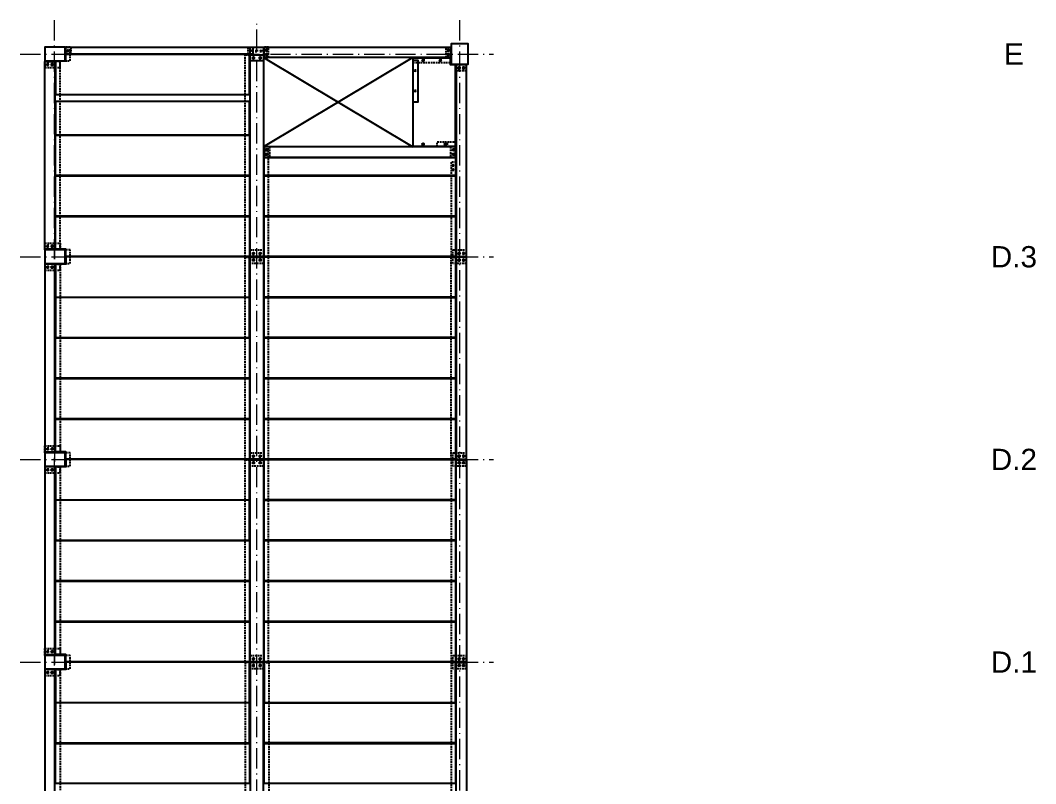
# Model space of a CAD drawing. Header units: millimetres. Extents: x 325046 to 1268204, y 1875583 to 2761998.
# Drawn here: x 527961 to 558011, y 2545293 to 2567893 of the extents above; entities that cross this region are included whole.
import ezdxf
from ezdxf.enums import TextEntityAlignment as Align

# ---------------------------------------------------------------- set-up
doc = ezdxf.new("R2010")
doc.units = ezdxf.units.MM
doc.header["$LTSCALE"] = 100
for name, pattern in [('ACAD_ISO10W100', [18.5, 12, -3, 0.5, -3]), ('DASHDOT', [1, 0.5, -0.25, 0, -0.25]), ('DASHED', [0.75, 0.5, -0.25])]:
    doc.linetypes.add(name, pattern=pattern)
for name, color, linetype in [('005', 9, 'Continuous'), ('025', 1, 'Continuous'), ('035', 7, 'Continuous'), ('050', 4, 'Continuous'), ('070', 6, 'Continuous'), ('KOTY', 2, 'Continuous')]:
    doc.layers.add(name, color=color, linetype=linetype)
doc.layers.add('Objekty - osy', color=5, linetype='ACAD_ISO10W100', lineweight=20)
doc.layers.add('Popis OS', color=7, linetype='Continuous', true_color=0xbd0a5d)
doc.layers.add('Příprava na dock', color=7, linetype='Continuous', true_color=0x616161)
doc.styles.add('ARIL-TENKÝ', font='arial.ttf')

# ---------------------------------------------------------------- blocks, each defined once
blk = doc.blocks.new('ZT12_PU')
at = {"layer": '035', "ltscale": 0.5}
blk.add_lwpolyline([(526874, -5600654), (526874, -5600454), (532409, -5600454), (532409, -5600654)], close=True, dxfattribs=at)
at = {"layer": '035', "linetype": 'DASHED'}
for points in [[(527024, -5600454), (527024, -5600654)], [(532259, -5600454), (532259, -5600654)]]:
    blk.add_lwpolyline(points, dxfattribs=at)
at = {"layer": '035'}
for centre in [(526939, -5600554), (532344, -5600554)]:
    blk.add_circle(centre, 25, dxfattribs=at)
blk = doc.blocks.new('PR4_PU')
at = {"layer": '035', "linetype": 'DASHED'}
blk.add_lwpolyline([(540429, -5620464), (540429, -5620464), (540429, -5620464), (540429, -5620464), (540429, -5620464), (540429, -5620464), (540429, -5620464), (540279, -5620464), (540279, -5626134), (540429, -5626134), (540429, -5626134), (540429, -5626134)], dxfattribs=at)
at = {"layer": '035'}
blk.add_lwpolyline([(540729, -5626134), (540429, -5626134), (540429, -5620464), (540729, -5620464)], close=True, dxfattribs=at)
for centre in [(540514, -5620554), (540644, -5620554), (540514, -5626044), (540644, -5626044)]:
    blk.add_circle(centre, 25, dxfattribs=at)
at = {"layer": 'Příprava na dock', "linetype": 'DASHDOT', "ltscale": 0.5}
for points in [[(540464, -5620554), (540564, -5620554)], [(540514, -5620504), (540514, -5620604)], [(540694, -5620554), (540594, -5620554)], [(540644, -5620504), (540644, -5620604)], [(540514, -5626094), (540514, -5625994)], [(540644, -5626094), (540644, -5625994)], [(540464, -5626044), (540564, -5626044)], [(540694, -5626044), (540594, -5626044)]]:
    blk.add_lwpolyline(points, dxfattribs=at)
blk = doc.blocks.new('PR5_PU')
at = {"layer": '035', "linetype": 'DASHED'}
blk.add_lwpolyline([(540429, -5614464), (540429, -5614464), (540429, -5614464), (540429, -5614464), (540429, -5614464), (540429, -5614464), (540429, -5614464), (540279, -5614464), (540279, -5620444), (540429, -5620444), (540429, -5620444), (540429, -5620444)], dxfattribs=at)
at = {"layer": '035'}
blk.add_lwpolyline([(540729, -5620444), (540429, -5620444), (540429, -5614464), (540729, -5614464)], close=True, dxfattribs=at)
for centre in [(540514, -5614554), (540644, -5614554), (540514, -5620354), (540644, -5620354)]:
    blk.add_circle(centre, 25, dxfattribs=at)
at = {"layer": 'Příprava na dock', "linetype": 'DASHDOT', "ltscale": 0.5}
for points in [[(540464, -5614554), (540564, -5614554)], [(540514, -5614504), (540514, -5614604)], [(540694, -5614554), (540594, -5614554)], [(540644, -5614504), (540644, -5614604)], [(540514, -5620404), (540514, -5620304)], [(540644, -5620404), (540644, -5620304)], [(540464, -5620354), (540564, -5620354)], [(540694, -5620354), (540594, -5620354)]]:
    blk.add_lwpolyline(points, dxfattribs=at)
blk = doc.blocks.new('PR3_PU')
at = {"layer": '035'}
blk.add_lwpolyline([(524254, -5614234), (524554, -5614234), (524554, -5608674), (524254, -5608674)], close=True, dxfattribs=at)
at = {"layer": '035', "linetype": 'DASHED'}
blk.add_lwpolyline([(524554, -5608674), (524554, -5608674), (524554, -5608674), (524554, -5608674), (524554, -5608674), (524554, -5608674), (524554, -5608674), (524704, -5608674), (524704, -5614234), (524554, -5614234), (524554, -5614234), (524554, -5614234)], dxfattribs=at)
at = {"layer": '035'}
for centre in [(524339, -5608764), (524469, -5608764), (524339, -5614144), (524469, -5614144)]:
    blk.add_circle(centre, 25, dxfattribs=at)
at = {"layer": 'Příprava na dock', "linetype": 'DASHDOT', "ltscale": 0.5}
for points in [[(524289, -5608764), (524389, -5608764)], [(524339, -5608714), (524339, -5608814)], [(524519, -5608764), (524419, -5608764)], [(524469, -5608714), (524469, -5608814)], [(524289, -5614144), (524389, -5614144)], [(524339, -5614194), (524339, -5614094)], [(524519, -5614144), (524419, -5614144)], [(524469, -5614194), (524469, -5614094)]]:
    blk.add_lwpolyline(points, dxfattribs=at)
blk = doc.blocks.new('PR 11')
at = {"layer": '025'}
h = blk.add_hatch(color=256, dxfattribs=at)
h.dxf.hatch_style = 1
edge = h.paths.add_edge_path()
edge.add_arc((533049, -5621783), 10, 0, 360)
h = blk.add_hatch(color=256, dxfattribs=at)
h.dxf.hatch_style = 1
edge = h.paths.add_edge_path()
edge.add_arc((533559, -5621783), 10, 0, 360)
at = {"layer": '005', "linetype": 'DASHDOT', "ltscale": 0.5}
for points in [[(532764, -5621483), (532864, -5621483)], [(532814, -5621433), (532814, -5621533)], [(538244, -5621483), (538144, -5621483)], [(538194, -5621433), (538194, -5621533)], [(532764, -5621613), (532864, -5621613)], [(532814, -5621663), (532814, -5621563)], [(532999, -5621783), (533099, -5621783)], [(533049, -5621833), (533049, -5621733)], [(533509, -5621783), (533609, -5621783)], [(533559, -5621833), (533559, -5621733)], [(538244, -5621613), (538144, -5621613)], [(538194, -5621663), (538194, -5621563)]]:
    blk.add_lwpolyline(points, dxfattribs=at)
at = {"layer": '025'}
for centre in [(533049, -5621783), (533559, -5621783)]:
    blk.add_circle(centre, 10, dxfattribs=at)
at = {"layer": '035'}
blk.add_lwpolyline([(538259, -5621698), (538259, -5621398), (532749, -5621398), (532749, -5621698)], close=True, dxfattribs=at)
at = {"layer": '035', "linetype": 'DASHED'}
blk.add_lwpolyline([(533859, -5621698), (533859, -5621698), (533859, -5621698), (533859, -5621698), (533859, -5621698), (533859, -5621698), (533859, -5621698), (533859, -5621848), (532749, -5621848), (532749, -5621698), (532749, -5621698), (532749, -5621698)], dxfattribs=at)
at = {"layer": '035'}
for centre in [(532814, -5621483), (538194, -5621483), (532814, -5621613), (538194, -5621613)]:
    blk.add_circle(centre, 25, dxfattribs=at)
blk = doc.blocks.new('PR1_PU')
at = {"layer": '035', "linetype": 'DASHED'}
for points in [[(534329, -5620444), (534329, -5620444), (534329, -5620444), (534329, -5620444), (534329, -5620444), (534329, -5620444), (534329, -5620444), (534179, -5620444), (534179, -5614464), (534329, -5614464), (534329, -5614464), (534329, -5614464)], [(534729, -5620444), (534729, -5620444), (534729, -5620444), (534729, -5620444), (534729, -5620444), (534729, -5620444), (534729, -5620444), (534879, -5620444), (534879, -5614574), (534729, -5614574), (534729, -5614574), (534729, -5614574)]]:
    blk.add_lwpolyline(points, dxfattribs=at)
at = {"layer": '035'}
blk.add_lwpolyline([(534329, -5614464), (534729, -5614464), (534729, -5620444), (534329, -5620444)], close=True, dxfattribs=at)
for centre in [(534429, -5614554), (534629, -5614554), (534429, -5620354), (534629, -5620354)]:
    blk.add_circle(centre, 25, dxfattribs=at)
at = {"layer": 'Příprava na dock', "linetype": 'DASHDOT', "ltscale": 0.5}
for points in [[(534379, -5614554), (534479, -5614554)], [(534429, -5614504), (534429, -5614604)], [(534679, -5614554), (534579, -5614554)], [(534629, -5614504), (534629, -5614604)], [(534429, -5620404), (534429, -5620304)], [(534629, -5620404), (534629, -5620304)], [(534379, -5620354), (534479, -5620354)], [(534679, -5620354), (534579, -5620354)]]:
    blk.add_lwpolyline(points, dxfattribs=at)
blk = doc.blocks.new('PR6_PU')
at = {"layer": '025'}
h = blk.add_hatch(color=256, dxfattribs=at)
h.dxf.hatch_style = 1
edge = h.paths.add_edge_path()
edge.add_arc((538344, -5671039), 10, 0, 360)
h = blk.add_hatch(color=256, dxfattribs=at)
h.dxf.hatch_style = 1
edge = h.paths.add_edge_path()
edge.add_arc((538344, -5671169), 10, 0, 360)
for centre in [(538344, -5671039), (538344, -5671169)]:
    blk.add_circle(centre, 10, dxfattribs=at)
at = {"layer": '035', "linetype": 'DASHED'}
blk.add_lwpolyline([(538429, -5671254), (538429, -5671254), (538429, -5671254), (538429, -5671254), (538429, -5671254), (538429, -5671254), (538429, -5671254), (538279, -5671254), (538279, -5668464), (538429, -5668464), (538429, -5668464), (538429, -5668464)], dxfattribs=at)
at = {"layer": '035'}
blk.add_lwpolyline([(538729, -5674134), (538429, -5674134), (538429, -5668464), (538729, -5668464)], close=True, dxfattribs=at)
for centre in [(538514, -5668554), (538644, -5668554), (538514, -5674044), (538644, -5674044)]:
    blk.add_circle(centre, 25, dxfattribs=at)
at = {"layer": 'Příprava na dock', "linetype": 'DASHDOT', "ltscale": 0.5}
for points in [[(538464, -5668554), (538564, -5668554)], [(538514, -5668504), (538514, -5668604)], [(538694, -5668554), (538594, -5668554)], [(538644, -5668504), (538644, -5668604)], [(538294, -5671039), (538394, -5671039)], [(538344, -5670989), (538344, -5671089)], [(538294, -5671169), (538394, -5671169)], [(538344, -5671119), (538344, -5671219)], [(538464, -5674044), (538564, -5674044)], [(538514, -5674094), (538514, -5673994)], [(538694, -5674044), (538594, -5674044)], [(538644, -5674094), (538644, -5673994)]]:
    blk.add_lwpolyline(points, dxfattribs=at)
blk = doc.blocks.new('PR10_PU')
at = {"layer": '025'}
h = blk.add_hatch(color=256, dxfattribs=at)
h.dxf.hatch_style = 1
edge = h.paths.add_edge_path()
edge.add_arc((540109, -5611787), 10, 0, 360)
blk.add_circle((540109, -5611787), 10, dxfattribs=at)
at = {"layer": '035'}
blk.add_lwpolyline([(545499, -5611702), (545499, -5611402), (539839, -5611402), (539839, -5611702)], close=True, dxfattribs=at)
at = {"layer": '035', "linetype": 'DASHED'}
for points in [[(539989, -5611702), (539989, -5611402)], [(545349, -5611702), (545349, -5611402)], [(540379, -5611702), (540379, -5611702), (540379, -5611702), (540379, -5611702), (540379, -5611702), (540379, -5611702), (540379, -5611702), (540379, -5611852), (539839, -5611852), (539839, -5611702), (539839, -5611702), (539839, -5611702)]]:
    blk.add_lwpolyline(points, dxfattribs=at)
at = {"layer": '035'}
for centre in [(539904, -5611487), (539904, -5611617), (545434, -5611487), (545434, -5611617)]:
    blk.add_circle(centre, 25, dxfattribs=at)
at = {"layer": 'Příprava na dock', "linetype": 'DASHDOT', "ltscale": 0.5}
for points in [[(539854, -5611487), (539954, -5611487)], [(539904, -5611437), (539904, -5611537)], [(539904, -5611667), (539904, -5611567)], [(545484, -5611487), (545384, -5611487)], [(545434, -5611437), (545434, -5611537)], [(545434, -5611667), (545434, -5611567)], [(539854, -5611617), (539954, -5611617)], [(540059, -5611787), (540159, -5611787)], [(540109, -5611837), (540109, -5611737)], [(545484, -5611617), (545384, -5611617)]]:
    blk.add_lwpolyline(points, dxfattribs=at)
blk = doc.blocks.new('PR24_PU')
at = {"layer": '035', "linetype": 'DASHED'}
for points in [[(1014329, -5436627), (1014329, -5436627), (1014329, -5436627), (1014329, -5436627), (1014329, -5436627), (1014329, -5436627), (1014329, -5436627), (1014179, -5436627), (1014179, -5430647), (1014329, -5430647), (1014329, -5430647), (1014329, -5430647)], [(1014729, -5436627), (1014729, -5436627), (1014729, -5436627), (1014729, -5436627), (1014729, -5436627), (1014729, -5436627), (1014729, -5436627), (1014879, -5436627), (1014879, -5430647), (1014729, -5430647), (1014729, -5430647), (1014729, -5430647)]]:
    blk.add_lwpolyline(points, dxfattribs=at)
at = {"layer": '035'}
blk.add_lwpolyline([(1014329, -5430647), (1014729, -5430647), (1014729, -5436627), (1014329, -5436627)], close=True, dxfattribs=at)
for centre in [(1014429, -5430737), (1014629, -5430737), (1014429, -5436537), (1014629, -5436537)]:
    blk.add_circle(centre, 25, dxfattribs=at)
at = {"layer": 'Příprava na dock', "linetype": 'DASHDOT', "ltscale": 0.5}
for points in [[(1014429, -5430687), (1014429, -5430787)], [(1014629, -5430687), (1014629, -5430787)], [(1014379, -5430737), (1014479, -5430737)], [(1014679, -5430737), (1014579, -5430737)], [(1014379, -5436537), (1014479, -5436537)], [(1014429, -5436587), (1014429, -5436487)], [(1014679, -5436537), (1014579, -5436537)], [(1014629, -5436587), (1014629, -5436487)]]:
    blk.add_lwpolyline(points, dxfattribs=at)
blk = doc.blocks.new('PR 23')
at = {"layer": '025'}
h = blk.add_hatch(color=256, dxfattribs=at)
h.dxf.hatch_style = 1
edge = h.paths.add_edge_path()
edge.add_arc((543831, -5625289), 10, 0, 360)
h = blk.add_hatch(color=256, dxfattribs=at)
h.dxf.hatch_style = 1
edge = h.paths.add_edge_path()
edge.add_arc((543831, -5625419), 10, 0, 360)
at = {"layer": '005', "linetype": 'DASHDOT', "ltscale": 0.5}
for points in [[(543881, -5625289), (543781, -5625289)], [(543881, -5625419), (543781, -5625419)], [(543831, -5625339), (543831, -5625239)], [(543831, -5625469), (543831, -5625369)], [(543396, -5628354), (543496, -5628354)], [(543446, -5628404), (543446, -5628304)], [(543696, -5628354), (543596, -5628354)], [(543646, -5628404), (543646, -5628304)]]:
    blk.add_lwpolyline(points, dxfattribs=at)
at = {"layer": '025'}
for centre in [(543831, -5625289), (543831, -5625419)]:
    blk.add_circle(centre, 10, dxfattribs=at)
at = {"layer": '035', "linetype": 'DASHED'}
for points in [[(543346, -5628444), (543346, -5628444), (543346, -5628444), (543346, -5628444), (543346, -5628444), (543346, -5628444), (543346, -5628444), (543196, -5628444), (543196, -5622474), (543346, -5622474), (543346, -5622474), (543346, -5622474)], [(543746, -5628444), (543746, -5628444), (543746, -5628444), (543746, -5628444), (543746, -5628444), (543746, -5628444), (543746, -5628444), (543896, -5628444), (543896, -5625204), (543746, -5625204), (543746, -5625204), (543746, -5625204)]]:
    blk.add_lwpolyline(points, dxfattribs=at)
at = {"layer": '035'}
blk.add_lwpolyline([(543346, -5622474), (543746, -5622474), (543746, -5628444), (543346, -5628444)], close=True, dxfattribs=at)
for centre in [(543446, -5622564), (543646, -5622564), (543446, -5628354), (543646, -5628354)]:
    blk.add_circle(centre, 25, dxfattribs=at)
blk = doc.blocks.new('PD 2')
at = {"layer": '005', "linetype": 'DASHDOT', "ltscale": 0.5}
for points in [[(542727, -5622954), (542827, -5622954)], [(542777, -5622904), (542777, -5623004)], [(542727, -5623554), (542827, -5623554)], [(542777, -5623504), (542777, -5623604)]]:
    blk.add_lwpolyline(points, dxfattribs=at)
at = {"layer": '025', "const_width": 8}
for points in [[(542773, -5622954, 1), (542781, -5622954, 1)], [(542773, -5623554, 1), (542781, -5623554, 1)]]:
    blk.add_lwpolyline(points, format="xyb", close=True, dxfattribs=at)
at = {"layer": '025', "linetype": 'DASHED'}
for centre in [(542777, -5622954), (542777, -5623554)]:
    blk.add_circle(centre, 8, dxfattribs=at)
at = {"layer": '035'}
blk.add_lwpolyline([(542707, -5625184), (543967, -5625184), (543967, -5622774), (543817, -5622774), (543817, -5622574), (542707, -5622574)], close=True, dxfattribs=at)
blk.add_lwpolyline([(542707, -5623864), (542857, -5623864), (542857, -5622644), (542707, -5622644)], dxfattribs=at)
for centre in [(543007, -5622639), (543517, -5622639), (543007, -5625119), (543667, -5625119)]:
    blk.add_circle(centre, 25, dxfattribs=at)

msp = doc.modelspace()

# ---------------------------------------------------------------- hatches: boundary and pattern name
at = {"layer": '025'}
h = msp.add_hatch(color=256, dxfattribs=at)
h.dxf.hatch_style = 1
edge = h.paths.add_edge_path()
edge.add_arc((529370.8, 2566992.7), 10, 0, 360)
h = msp.add_hatch(color=256, dxfattribs=at)
h.dxf.hatch_style = 1
edge = h.paths.add_edge_path()
edge.add_arc((534945.8, 2566992.7), 10, 0, 360)
h = msp.add_hatch(color=256, dxfattribs=at)
h.dxf.hatch_style = 1
edge = h.paths.add_edge_path()
edge.add_arc((535075.8, 2566992.7), 10, 0, 360)
h = msp.add_hatch(color=256, dxfattribs=at)
h.dxf.hatch_style = 1
edge = h.paths.add_edge_path()
edge.add_arc((535245.8, 2567007.7), 10, 0, 360)
h = msp.add_hatch(color=256, dxfattribs=at)
h.dxf.hatch_style = 1
edge = h.paths.add_edge_path()
edge.add_arc((540625.8, 2567007.7), 10, 0, 360)
h = msp.add_hatch(color=256, dxfattribs=at)
h.dxf.hatch_style = 1
edge = h.paths.add_edge_path()
edge.add_arc((534860.8, 2566782.7), 10, 0, 360)
h = msp.add_hatch(color=256, dxfattribs=at)
h.dxf.hatch_style = 1
edge = h.paths.add_edge_path()
edge.add_arc((535060.8, 2566782.7), 10, 0, 360)
h = msp.add_hatch(color=256, dxfattribs=at)
h.dxf.hatch_style = 1
edge = h.paths.add_edge_path()
edge.add_arc((535245.8, 2566877.7), 10, 0, 360)
h = msp.add_hatch(color=256, dxfattribs=at)
h.dxf.hatch_style = 1
edge = h.paths.add_edge_path()
edge.add_arc((540625.8, 2566877.7), 10, 0, 360)
h = msp.add_hatch(color=256, dxfattribs=at)
h.dxf.hatch_style = 1
edge = h.paths.add_edge_path()
edge.add_arc((528770.8, 2566582.7), 10, 0, 360)
h = msp.add_hatch(color=256, dxfattribs=at)
h.dxf.hatch_style = 1
edge = h.paths.add_edge_path()
edge.add_arc((528900.8, 2566582.7), 10, 0, 360)
h = msp.add_hatch(color=256, dxfattribs=at)
h.dxf.hatch_style = 1
edge = h.paths.add_edge_path()
edge.add_arc((540945.8, 2566482.7), 10, 0, 360)
h = msp.add_hatch(color=256, dxfattribs=at)
h.dxf.hatch_style = 1
edge = h.paths.add_edge_path()
edge.add_arc((541075.8, 2566482.7), 10, 0, 360)
h = msp.add_hatch(color=256, dxfattribs=at)
h.dxf.hatch_style = 1
edge = h.paths.add_edge_path()
edge.add_arc((528770.8, 2561202.7), 10, 0, 360)
h = msp.add_hatch(color=256, dxfattribs=at)
h.dxf.hatch_style = 1
edge = h.paths.add_edge_path()
edge.add_arc((528900.8, 2561202.7), 10, 0, 360)
h = msp.add_hatch(color=256, dxfattribs=at)
h.dxf.hatch_style = 1
edge = h.paths.add_edge_path()
edge.add_arc((534860.8, 2560992.7), 10, 0, 360)
h = msp.add_hatch(color=256, dxfattribs=at)
h.dxf.hatch_style = 1
edge = h.paths.add_edge_path()
edge.add_arc((535060.8, 2560992.7), 10, 0, 360)
h = msp.add_hatch(color=256, dxfattribs=at)
h.dxf.hatch_style = 1
edge = h.paths.add_edge_path()
edge.add_arc((540945.8, 2560992.7), 10, 0, 360)
h = msp.add_hatch(color=256, dxfattribs=at)
h.dxf.hatch_style = 1
edge = h.paths.add_edge_path()
edge.add_arc((541075.8, 2560992.7), 10, 0, 360)
h = msp.add_hatch(color=256, dxfattribs=at)
h.dxf.hatch_style = 1
edge = h.paths.add_edge_path()
edge.add_arc((528770.8, 2560582.7), 10, 0, 360)
h = msp.add_hatch(color=256, dxfattribs=at)
h.dxf.hatch_style = 1
edge = h.paths.add_edge_path()
edge.add_arc((528900.8, 2560582.7), 10, 0, 360)
h = msp.add_hatch(color=256, dxfattribs=at)
h.dxf.hatch_style = 1
edge = h.paths.add_edge_path()
edge.add_arc((534860.8, 2560792.7), 10, 0, 360)
h = msp.add_hatch(color=256, dxfattribs=at)
h.dxf.hatch_style = 1
edge = h.paths.add_edge_path()
edge.add_arc((535060.8, 2560792.7), 10, 0, 360)
h = msp.add_hatch(color=256, dxfattribs=at)
h.dxf.hatch_style = 1
edge = h.paths.add_edge_path()
edge.add_arc((540945.8, 2560792.7), 10, 0, 360)
h = msp.add_hatch(color=256, dxfattribs=at)
h.dxf.hatch_style = 1
edge = h.paths.add_edge_path()
edge.add_arc((541075.8, 2560792.7), 10, 0, 360)
h = msp.add_hatch(color=256, dxfattribs=at)
h.dxf.hatch_style = 1
edge = h.paths.add_edge_path()
edge.add_arc((528770.8, 2555202.7), 10, 0, 360)
h = msp.add_hatch(color=256, dxfattribs=at)
h.dxf.hatch_style = 1
edge = h.paths.add_edge_path()
edge.add_arc((528900.8, 2555202.7), 10, 0, 360)
h = msp.add_hatch(color=256, dxfattribs=at)
h.dxf.hatch_style = 1
edge = h.paths.add_edge_path()
edge.add_arc((534860.8, 2554992.7), 10, 0, 360)
h = msp.add_hatch(color=256, dxfattribs=at)
h.dxf.hatch_style = 1
edge = h.paths.add_edge_path()
edge.add_arc((535060.8, 2554992.7), 10, 0, 360)
h = msp.add_hatch(color=256, dxfattribs=at)
h.dxf.hatch_style = 1
edge = h.paths.add_edge_path()
edge.add_arc((540945.8, 2554992.7), 10, 0, 360)
h = msp.add_hatch(color=256, dxfattribs=at)
h.dxf.hatch_style = 1
edge = h.paths.add_edge_path()
edge.add_arc((541075.8, 2554992.7), 10, 0, 360)
h = msp.add_hatch(color=256, dxfattribs=at)
h.dxf.hatch_style = 1
edge = h.paths.add_edge_path()
edge.add_arc((528770.8, 2554582.7), 10, 0, 360)
h = msp.add_hatch(color=256, dxfattribs=at)
h.dxf.hatch_style = 1
edge = h.paths.add_edge_path()
edge.add_arc((528900.8, 2554582.7), 10, 0, 360)
h = msp.add_hatch(color=256, dxfattribs=at)
h.dxf.hatch_style = 1
edge = h.paths.add_edge_path()
edge.add_arc((534860.8, 2554792.7), 10, 0, 360)
h = msp.add_hatch(color=256, dxfattribs=at)
h.dxf.hatch_style = 1
edge = h.paths.add_edge_path()
edge.add_arc((535060.8, 2554792.7), 10, 0, 360)
h = msp.add_hatch(color=256, dxfattribs=at)
h.dxf.hatch_style = 1
edge = h.paths.add_edge_path()
edge.add_arc((540945.8, 2554792.7), 10, 0, 360)
h = msp.add_hatch(color=256, dxfattribs=at)
h.dxf.hatch_style = 1
edge = h.paths.add_edge_path()
edge.add_arc((541075.8, 2554792.7), 10, 0, 360)
h = msp.add_hatch(color=256, dxfattribs=at)
h.dxf.hatch_style = 1
edge = h.paths.add_edge_path()
edge.add_arc((528770.8, 2549202.7), 10, 0, 360)
h = msp.add_hatch(color=256, dxfattribs=at)
h.dxf.hatch_style = 1
edge = h.paths.add_edge_path()
edge.add_arc((528900.8, 2549202.7), 10, 0, 360)
h = msp.add_hatch(color=256, dxfattribs=at)
h.dxf.hatch_style = 1
edge = h.paths.add_edge_path()
edge.add_arc((534860.8, 2548992.7), 10, 0, 360)
h = msp.add_hatch(color=256, dxfattribs=at)
h.dxf.hatch_style = 1
edge = h.paths.add_edge_path()
edge.add_arc((535060.8, 2548992.7), 10, 0, 360)
h = msp.add_hatch(color=256, dxfattribs=at)
h.dxf.hatch_style = 1
edge = h.paths.add_edge_path()
edge.add_arc((540945.8, 2548992.7), 10, 0, 360)
h = msp.add_hatch(color=256, dxfattribs=at)
h.dxf.hatch_style = 1
edge = h.paths.add_edge_path()
edge.add_arc((541075.8, 2548992.7), 10, 0, 360)
h = msp.add_hatch(color=256, dxfattribs=at)
h.dxf.hatch_style = 1
edge = h.paths.add_edge_path()
edge.add_arc((528770.8, 2548582.7), 10, 0, 360)
h = msp.add_hatch(color=256, dxfattribs=at)
h.dxf.hatch_style = 1
edge = h.paths.add_edge_path()
edge.add_arc((528900.8, 2548582.7), 10, 0, 360)
h = msp.add_hatch(color=256, dxfattribs=at)
h.dxf.hatch_style = 1
edge = h.paths.add_edge_path()
edge.add_arc((534860.8, 2548792.7), 10, 0, 360)
h = msp.add_hatch(color=256, dxfattribs=at)
h.dxf.hatch_style = 1
edge = h.paths.add_edge_path()
edge.add_arc((535060.8, 2548792.7), 10, 0, 360)
h = msp.add_hatch(color=256, dxfattribs=at)
h.dxf.hatch_style = 1
edge = h.paths.add_edge_path()
edge.add_arc((540945.8, 2548792.7), 10, 0, 360)
h = msp.add_hatch(color=256, dxfattribs=at)
h.dxf.hatch_style = 1
edge = h.paths.add_edge_path()
edge.add_arc((541075.8, 2548792.7), 10, 0, 360)

# ---------------------------------------------------------------- linework, layer by layer
at = {"layer": '005', "linetype": 'DASHDOT', "ltscale": 0.5}
for points in [[(529420.8, 2566992.7), (529320.8, 2566992.7)], [(529370.8, 2566942.7), (529370.8, 2567042.7)], [(534995.8, 2566992.7), (534895.8, 2566992.7)], [(534945.8, 2566942.7), (534945.8, 2567042.7)], [(535125.8, 2566992.7), (535025.8, 2566992.7)], [(535075.8, 2566942.7), (535075.8, 2567042.7)], [(535295.8, 2567007.7), (535195.8, 2567007.7)], [(535245.8, 2566957.7), (535245.8, 2567057.7)], [(535245.8, 2566827.7), (535245.8, 2566927.7)], [(540675.8, 2567007.7), (540575.8, 2567007.7)], [(540625.8, 2566957.7), (540625.8, 2567057.7)], [(540625.8, 2566827.7), (540625.8, 2566927.7)], [(528770.8, 2566532.7), (528770.8, 2566632.7)], [(528900.8, 2566532.7), (528900.8, 2566632.7)], [(534810.8, 2566782.7), (534910.8, 2566782.7)], [(534860.8, 2566732.7), (534860.8, 2566832.7)], [(535110.8, 2566782.7), (535010.8, 2566782.7)], [(535060.8, 2566732.7), (535060.8, 2566832.7)], [(535295.8, 2566877.7), (535195.8, 2566877.7)], [(540675.8, 2566877.7), (540575.8, 2566877.7)], [(528720.8, 2566582.7), (528820.8, 2566582.7)], [(528850.8, 2566582.7), (528950.8, 2566582.7)], [(540995.8, 2566482.7), (540895.8, 2566482.7)], [(540945.8, 2566432.7), (540945.8, 2566532.7)], [(541125.8, 2566482.7), (541025.8, 2566482.7)], [(541075.8, 2566432.7), (541075.8, 2566532.7)], [(528720.8, 2561202.7), (528820.8, 2561202.7)], [(528770.8, 2561252.7), (528770.8, 2561152.7)], [(528850.8, 2561202.7), (528950.8, 2561202.7)], [(528900.8, 2561252.7), (528900.8, 2561152.7)], [(534810.8, 2560992.7), (534910.8, 2560992.7)], [(534860.8, 2560942.7), (534860.8, 2561042.7)], [(535010.8, 2560992.7), (535110.8, 2560992.7)], [(535060.8, 2560942.7), (535060.8, 2561042.7)], [(540995.8, 2560992.7), (540895.8, 2560992.7)], [(540945.8, 2560942.7), (540945.8, 2561042.7)], [(541125.8, 2560992.7), (541025.8, 2560992.7)], [(541075.8, 2560942.7), (541075.8, 2561042.7)], [(528770.8, 2560532.7), (528770.8, 2560632.7)], [(528900.8, 2560532.7), (528900.8, 2560632.7)], [(534810.8, 2560792.7), (534910.8, 2560792.7)], [(534810.8, 2560792.7), (534910.8, 2560792.7)], [(534860.8, 2560842.7), (534860.8, 2560742.7)], [(534860.8, 2560842.7), (534860.8, 2560742.7)], [(535110.8, 2560792.7), (535010.8, 2560792.7)], [(535010.8, 2560792.7), (535110.8, 2560792.7)], [(535060.8, 2560842.7), (535060.8, 2560742.7)], [(535060.8, 2560842.7), (535060.8, 2560742.7)], [(540995.8, 2560792.7), (540895.8, 2560792.7)], [(540945.8, 2560842.7), (540945.8, 2560742.7)], [(541125.8, 2560792.7), (541025.8, 2560792.7)], [(541075.8, 2560842.7), (541075.8, 2560742.7)], [(528720.8, 2560582.7), (528820.8, 2560582.7)], [(528850.8, 2560582.7), (528950.8, 2560582.7)], [(528720.8, 2555202.7), (528820.8, 2555202.7)], [(528770.8, 2555252.7), (528770.8, 2555152.7)], [(528850.8, 2555202.7), (528950.8, 2555202.7)], [(528900.8, 2555252.7), (528900.8, 2555152.7)], [(534810.8, 2554992.7), (534910.8, 2554992.7)], [(534860.8, 2554942.7), (534860.8, 2555042.7)], [(535010.8, 2554992.7), (535110.8, 2554992.7)], [(535060.8, 2554942.7), (535060.8, 2555042.7)], [(540995.8, 2554992.7), (540895.8, 2554992.7)], [(540945.8, 2554942.7), (540945.8, 2555042.7)], [(541125.8, 2554992.7), (541025.8, 2554992.7)], [(541075.8, 2554942.7), (541075.8, 2555042.7)], [(528720.8, 2554582.7), (528820.8, 2554582.7)], [(528770.8, 2554532.7), (528770.8, 2554632.7)], [(528850.8, 2554582.7), (528950.8, 2554582.7)], [(528900.8, 2554532.7), (528900.8, 2554632.7)], [(534810.8, 2554792.7), (534910.8, 2554792.7)], [(534810.8, 2554792.7), (534910.8, 2554792.7)], [(534860.8, 2554842.7), (534860.8, 2554742.7)], [(534860.8, 2554842.7), (534860.8, 2554742.7)], [(535110.8, 2554792.7), (535010.8, 2554792.7)], [(535010.8, 2554792.7), (535110.8, 2554792.7)], [(535060.8, 2554842.7), (535060.8, 2554742.7)], [(535060.8, 2554842.7), (535060.8, 2554742.7)], [(540995.8, 2554792.7), (540895.8, 2554792.7)], [(540945.8, 2554842.7), (540945.8, 2554742.7)], [(541125.8, 2554792.7), (541025.8, 2554792.7)], [(541075.8, 2554842.7), (541075.8, 2554742.7)], [(528720.8, 2549202.7), (528820.8, 2549202.7)], [(528770.8, 2549252.7), (528770.8, 2549152.7)], [(528850.8, 2549202.7), (528950.8, 2549202.7)], [(528900.8, 2549252.7), (528900.8, 2549152.7)], [(534810.8, 2548992.7), (534910.8, 2548992.7)], [(534860.8, 2548942.7), (534860.8, 2549042.7)], [(535010.8, 2548992.7), (535110.8, 2548992.7)], [(535060.8, 2548942.7), (535060.8, 2549042.7)], [(540995.8, 2548992.7), (540895.8, 2548992.7)], [(540945.8, 2548942.7), (540945.8, 2549042.7)], [(541125.8, 2548992.7), (541025.8, 2548992.7)], [(541075.8, 2548942.7), (541075.8, 2549042.7)], [(528720.8, 2548582.7), (528820.8, 2548582.7)], [(528770.8, 2548532.7), (528770.8, 2548632.7)], [(528850.8, 2548582.7), (528950.8, 2548582.7)], [(528900.8, 2548532.7), (528900.8, 2548632.7)], [(534810.8, 2548792.7), (534910.8, 2548792.7)], [(534810.8, 2548792.7), (534910.8, 2548792.7)], [(534860.8, 2548842.7), (534860.8, 2548742.7)], [(534860.8, 2548842.7), (534860.8, 2548742.7)], [(535110.8, 2548792.7), (535010.8, 2548792.7)], [(535010.8, 2548792.7), (535110.8, 2548792.7)], [(535060.8, 2548842.7), (535060.8, 2548742.7)], [(535060.8, 2548842.7), (535060.8, 2548742.7)], [(540995.8, 2548792.7), (540895.8, 2548792.7)], [(540945.8, 2548842.7), (540945.8, 2548742.7)], [(541125.8, 2548792.7), (541025.8, 2548792.7)], [(541075.8, 2548842.7), (541075.8, 2548742.7)]]:
    msp.add_lwpolyline(points, dxfattribs=at)
at = {"layer": '005'}
for points in [[(534740.8, 2565692.7), (534740.8, 2566677.7), (534740.8, 2566677.7), (534740.8, 2566882.7), (529295.8, 2566882.7), (529295.8, 2566682.7), (529005.8, 2566682.7), (529005.8, 2565692.7)], [(534740.8, 2564497.7), (534740.8, 2565487.7), (529005.8, 2565487.7), (529005.8, 2564497.7)], [(534740.8, 2564487.7), (534740.8, 2563297.7), (529005.8, 2563297.7), (529005.8, 2564487.7)], [(535180.8, 2563297.7), (535180.8, 2563832.7), (540840.8, 2563832.7), (540840.8, 2563297.7)], [(534740.8, 2563287.7), (534740.8, 2562097.7), (529005.8, 2562097.7), (529005.8, 2563287.7)], [(535180.8, 2562097.7), (535180.8, 2563287.7), (540840.8, 2563287.7), (540840.8, 2562097.7)], [(534740.8, 2562087.7), (534740.8, 2561112.7), (534740.8, 2561112.7), (534740.8, 2560897.7), (529305.8, 2560897.7), (529305.8, 2561112.7), (529005.8, 2561112.7), (529005.8, 2562087.7)], [(535180.8, 2560897.7), (535180.8, 2562087.7), (540840.8, 2562087.7), (540840.8, 2560897.7)], [(534740.8, 2559697.7), (534740.8, 2560672.7), (534740.8, 2560672.7), (534740.8, 2560887.7), (529305.8, 2560887.7), (529305.8, 2560672.7), (529005.8, 2560672.7), (529005.8, 2559697.7)], [(535180.8, 2559697.7), (535180.8, 2560887.7), (540840.8, 2560887.7), (540840.8, 2559697.7)], [(534740.8, 2558497.7), (534740.8, 2559687.7), (529005.8, 2559687.7), (529005.8, 2558497.7)], [(535180.8, 2558497.7), (535180.8, 2559687.7), (540840.8, 2559687.7), (540840.8, 2558497.7)], [(534740.8, 2558487.7), (534740.8, 2557297.7), (529005.8, 2557297.7), (529005.8, 2558487.7)], [(535180.8, 2557297.7), (535180.8, 2558487.7), (540840.8, 2558487.7), (540840.8, 2557297.7)], [(534740.8, 2557287.7), (534740.8, 2556097.7), (529005.8, 2556097.7), (529005.8, 2557287.7)], [(535180.8, 2556097.7), (535180.8, 2557287.7), (540840.8, 2557287.7), (540840.8, 2556097.7)], [(534740.8, 2556087.7), (534740.8, 2555112.7), (534740.8, 2555112.7), (534740.8, 2554897.7), (529305.8, 2554897.7), (529305.8, 2555112.7), (529005.8, 2555112.7), (529005.8, 2556087.7)], [(535180.8, 2554897.7), (535180.8, 2556087.7), (540840.8, 2556087.7), (540840.8, 2554897.7)], [(534740.8, 2553697.7), (534740.8, 2554672.7), (534740.8, 2554672.7), (534740.8, 2554887.7), (529305.8, 2554887.7), (529305.8, 2554672.7), (529005.8, 2554672.7), (529005.8, 2553697.7)], [(535180.8, 2553697.7), (535180.8, 2554887.7), (540840.8, 2554887.7), (540840.8, 2553697.7)], [(534740.8, 2552497.7), (534740.8, 2553687.7), (529005.8, 2553687.7), (529005.8, 2552497.7)], [(535180.8, 2552497.7), (535180.8, 2553687.7), (540840.8, 2553687.7), (540840.8, 2552497.7)], [(534740.8, 2552487.7), (534740.8, 2551297.7), (529005.8, 2551297.7), (529005.8, 2552487.7)], [(535180.8, 2551297.7), (535180.8, 2552487.7), (540840.8, 2552487.7), (540840.8, 2551297.7)], [(534740.8, 2551287.7), (534740.8, 2550097.7), (529005.8, 2550097.7), (529005.8, 2551287.7)], [(535180.8, 2550097.7), (535180.8, 2551287.7), (540840.8, 2551287.7), (540840.8, 2550097.7)], [(534740.8, 2550087.7), (534740.8, 2549112.7), (534740.8, 2549112.7), (534740.8, 2548897.7), (529305.8, 2548897.7), (529305.8, 2549112.7), (529005.8, 2549112.7), (529005.8, 2550087.7)], [(535180.8, 2548897.7), (535180.8, 2550087.7), (540840.8, 2550087.7), (540840.8, 2548897.7)], [(534740.8, 2547697.7), (534740.8, 2548672.7), (534740.8, 2548672.7), (534740.8, 2548887.7), (529305.8, 2548887.7), (529305.8, 2548672.7), (529005.8, 2548672.7), (529005.8, 2547697.7)], [(535180.8, 2548887.7), (535180.8, 2547697.7), (540840.8, 2547697.7), (540840.8, 2548887.7)], [(534740.8, 2546497.7), (534740.8, 2547687.7), (529005.8, 2547687.7), (529005.8, 2546497.7)], [(535180.8, 2546497.7), (535180.8, 2547687.7), (540840.8, 2547687.7), (540840.8, 2546497.7)], [(534740.8, 2546487.7), (534740.8, 2545297.7), (529005.8, 2545297.7), (529005.8, 2546487.7)], [(535180.8, 2545297.7), (535180.8, 2546487.7), (540840.8, 2546487.7), (540840.8, 2545297.7)]]:
    msp.add_lwpolyline(points, close=True, dxfattribs=at)
for points in [[(535160.8, 2566792.7), (539580.8, 2564142.7)], [(539580.8, 2566792.7), (535160.8, 2564142.7)]]:
    msp.add_lwpolyline(points, dxfattribs=at)
at = {"layer": '025'}
for centre in [(529370.8, 2566992.7), (534945.8, 2566992.7), (535075.8, 2566992.7), (535245.8, 2567007.7), (540625.8, 2567007.7), (534860.8, 2566782.7), (535060.8, 2566782.7), (535245.8, 2566877.7), (540625.8, 2566877.7), (528770.8, 2566582.7), (528900.8, 2566582.7), (540945.8, 2566482.7), (541075.8, 2566482.7), (528770.8, 2561202.7), (528900.8, 2561202.7), (534860.8, 2560992.7), (535060.8, 2560992.7), (540945.8, 2560992.7), (541075.8, 2560992.7), (528770.8, 2560582.7), (528900.8, 2560582.7), (534860.8, 2560792.7), (535060.8, 2560792.7), (540945.8, 2560792.7), (541075.8, 2560792.7), (528770.8, 2555202.7), (528900.8, 2555202.7), (534860.8, 2554992.7), (535060.8, 2554992.7), (540945.8, 2554992.7), (541075.8, 2554992.7), (528770.8, 2554582.7), (528900.8, 2554582.7), (534860.8, 2554792.7), (535060.8, 2554792.7), (540945.8, 2554792.7), (541075.8, 2554792.7), (528770.8, 2549202.7), (528900.8, 2549202.7), (534860.8, 2548992.7), (535060.8, 2548992.7), (540945.8, 2548992.7), (541075.8, 2548992.7), (528770.8, 2548582.7), (528900.8, 2548582.7), (534860.8, 2548792.7), (535060.8, 2548792.7), (540945.8, 2548792.7), (541075.8, 2548792.7)]:
    msp.add_circle(centre, 10, dxfattribs=at)
at = {"layer": '050', "linetype": 'DASHED'}
for points in [[(529285.8, 2566692.7), (529435.8, 2566692.7), (529435.8, 2567092.7), (529285.8, 2567092.7)], [(535160.8, 2566792.7), (535310.8, 2566792.7), (535310.8, 2567092.7), (535160.8, 2567092.7)], [(540710.8, 2566792.7), (540560.8, 2566792.7), (540560.8, 2567092.7), (540710.8, 2567092.7)], [(528685.8, 2566692.7), (528685.8, 2566492.7), (529135.8, 2566492.7), (529135.8, 2566692.7)], [(541160.8, 2566592.7), (541160.8, 2566392.7), (540860.8, 2566392.7), (540860.8, 2566592.7)], [(528685.8, 2561092.7), (528685.8, 2561292.7), (529135.8, 2561292.7), (529135.8, 2561092.7)], [(529285.8, 2560692.7), (529435.8, 2560692.7), (529435.8, 2561092.7), (529285.8, 2561092.7)], [(528685.8, 2560692.7), (528685.8, 2560492.7), (529135.8, 2560492.7), (529135.8, 2560692.7)], [(528685.8, 2555092.7), (528685.8, 2555292.7), (529135.8, 2555292.7), (529135.8, 2555092.7)], [(529285.8, 2554692.7), (529435.8, 2554692.7), (529435.8, 2555092.7), (529285.8, 2555092.7)], [(528685.8, 2554692.7), (528685.8, 2554492.7), (529135.8, 2554492.7), (529135.8, 2554692.7)], [(528685.8, 2549092.7), (528685.8, 2549292.7), (529135.8, 2549292.7), (529135.8, 2549092.7)], [(529285.8, 2548692.7), (529435.8, 2548692.7), (529435.8, 2549092.7), (529285.8, 2549092.7)], [(528685.8, 2548692.7), (528685.8, 2548492.7), (529135.8, 2548492.7), (529135.8, 2548692.7)]]:
    msp.add_lwpolyline(points, dxfattribs=at)
at = {"layer": '070', "ltscale": 0.5}
for points in [[(529285.8, 2566692.7), (529285.8, 2567092.7), (528685.8, 2567092.7), (528685.8, 2566692.7)], [(535160.8, 2566692.7), (534760.8, 2566692.7), (534760.8, 2567092.7), (535160.8, 2567092.7)], [(540710.8, 2566592.7), (541210.8, 2566592.7), (541210.8, 2567192.7), (540710.8, 2567192.7)], [(529285.8, 2560692.7), (529285.8, 2561092.7), (528685.8, 2561092.7), (528685.8, 2560692.7)], [(529285.8, 2554692.7), (529285.8, 2555092.7), (528685.8, 2555092.7), (528685.8, 2554692.7)], [(529285.8, 2548692.7), (529285.8, 2549092.7), (528685.8, 2549092.7), (528685.8, 2548692.7)]]:
    msp.add_lwpolyline(points, close=True, dxfattribs=at)
at = {"layer": '070', "linetype": 'DASHED'}
for points in [[(535160.8, 2560692.7), (534760.8, 2560692.7), (534760.8, 2561092.7), (535160.8, 2561092.7)], [(541160.8, 2560692.7), (540760.8, 2560692.7), (540760.8, 2561092.7), (541160.8, 2561092.7)], [(535160.8, 2554692.7), (534760.8, 2554692.7), (534760.8, 2555092.7), (535160.8, 2555092.7)], [(541160.8, 2554692.7), (540760.8, 2554692.7), (540760.8, 2555092.7), (541160.8, 2555092.7)], [(535160.8, 2548692.7), (534760.8, 2548692.7), (534760.8, 2549092.7), (535160.8, 2549092.7)], [(541160.8, 2548692.7), (540760.8, 2548692.7), (540760.8, 2549092.7), (541160.8, 2549092.7)]]:
    msp.add_lwpolyline(points, close=True, dxfattribs=at)
at = {"layer": 'Objekty - osy', "ltscale": 0.5}
for points in [[(528960.8, 2567892.7), (528960.8, 2469892.7)], [(534960.8, 2469892.7), (534960.8, 2567892.7)], [(540960.8, 2567892.7), (540960.8, 2469892.7)], [(527960.8, 2566892.7), (541960.8, 2566892.7)], [(528985.8, 2559892.7), (528985.8, 2561892.7)], [(527960.8, 2560892.7), (541960.8, 2560892.7)], [(528985.8, 2553892.7), (528985.8, 2555892.7)], [(527960.8, 2554892.7), (541960.8, 2554892.7)], [(528985.8, 2547892.7), (528985.8, 2549892.7)], [(527960.8, 2548892.7), (541960.8, 2548892.7)]]:
    msp.add_lwpolyline(points, dxfattribs=at)

# ---------------------------------------------------------------- block references
at = {"layer": 'KOTY'}
for name, p in [('ZT12_PU', (2432, 8167546.7)), ('PR 23', (-8585.3, 8189346.7)), ('PD 2', (-3125.8, 8189346.7)), ('PR3_PU', (4432, 8169346.7)), ('PR24_PU', (-479568.1, 7991529.5)), ('PR24_PU', (-479568.1, 7985529.5)), ('PR5_PU', (432, 8169346.7)), ('PR3_PU', (4432, 8163346.7)), ('PR4_PU', (432, 8169346.7)), ('PR3_PU', (4432, 8157346.7))]:
    msp.add_blockref(name, p, dxfattribs=at)
at = {"layer": 'KOTY', "xscale": -1}
msp.add_blockref('PR 11', (1073439.5, 8188490.9), dxfattribs=at)
at = {"layer": 'KOTY', "xscale": -1, "rotation": 180}
for name, p in [('PR3_PU', (4432, -3047561.3)), ('PR6_PU', (2432, -3107561.3)), ('PR5_PU', (432, -3059561.3)), ('PR1_PU', (432, -3071561.3))]:
    msp.add_blockref(name, p, dxfattribs=at)
at = {"layer": 'KOTY', "rotation": 180}
msp.add_blockref('PR10_PU', (1080680.2, -3047559.4), dxfattribs=at)

# ---------------------------------------------------------------- texts
at = {"layer": 'Popis OS', "linetype": 'ByBlock', "style": 'ARIL-TENKÝ'}
for s, p in [('E', (557365.1, 2566892.7)), ('D.3', (557365.1, 2560892.7)), ('D.2', (557365.1, 2554892.7)), ('D.1', (557365.1, 2548892.7))]:
    msp.add_text(s, height=630, dxfattribs=at).set_placement(p, align=Align.MIDDLE_CENTER)

doc.saveas('drawing.dxf')
